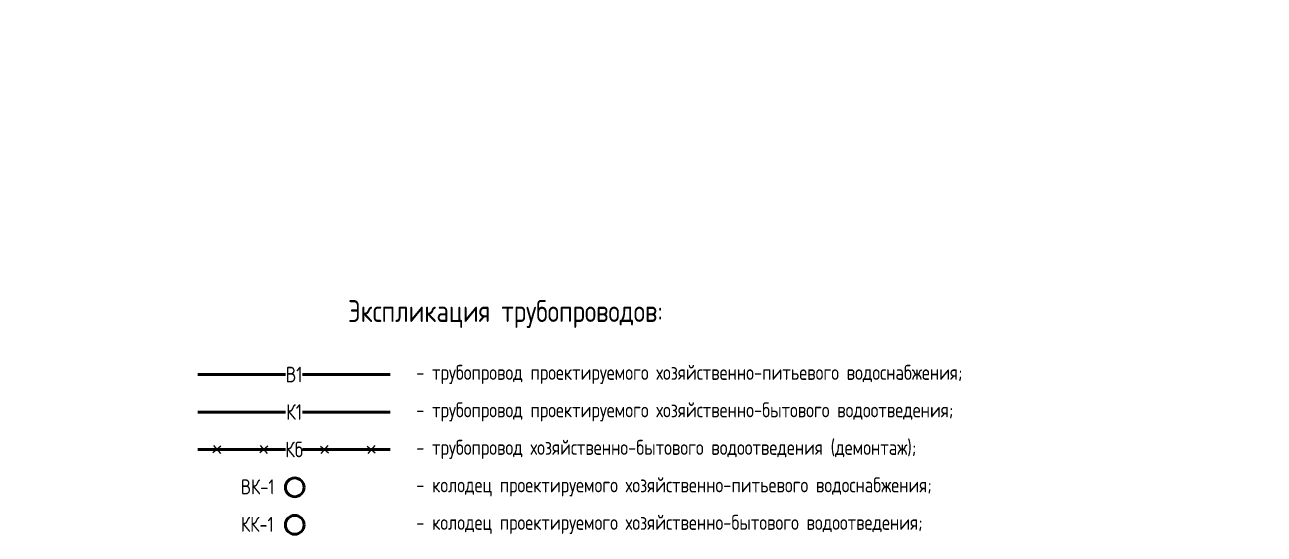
# Model space of a CAD drawing. Header units: millimetres. Extents: x 5199580236 to 5206480996, y 4925946133 to 4926415281.
# Drawn here: x 5202805011 to 5202904236, y 4926174571 to 4926215324 of the extents above; entities that cross this region are included whole.
import ezdxf
from ezdxf import colors
from ezdxf.entities.mleader import LeaderData, LeaderLine
from ezdxf.math import Vec2, Vec3

# ---------------------------------------------------------------- set-up
doc = ezdxf.new("R2010")
doc.units = ezdxf.units.MM
for name, color, linetype, lineweight in [('!В1', 150, 'Continuous', 50), ('!К1', 30, 'Continuous', 50), ('!К1_Метки', 30, 'Continuous', 5), ('Text blocks_Ном._пера__28', 7, 'Continuous', 13)]:
    doc.layers.add(name, color=color, linetype=linetype, lineweight=lineweight)
doc.styles.add('GOST 2.304', font='GOST_0.TTF')
doc.styles.get("Standard").update_dxf_attribs({"font": 'GOST_0.TTF'})

# ---------------------------------------------------------------- blocks, each defined once
blk = doc.blocks.new('_None')

msp = doc.modelspace()

# ---------------------------------------------------------------- linework, layer by layer
at = {"layer": '!В1'}
msp.add_line((5202834273.968884, 4926187347.159359), (5202818869.111965, 4926187347.159359), dxfattribs=at)
msp.add_circle((5202826622.950262, 4926178321.22794), 750, dxfattribs=at)
at = {"layer": '!К1'}
for p, q in [((5202834273.968884, 4926184347.159359), (5202818869.111965, 4926184347.159359)), ((5202834273.968884, 4926181347.159359), (5202818869.111965, 4926181347.159359))]:
    msp.add_line(p, q, dxfattribs=at)
msp.add_circle((5202826622.950262, 4926175321.22794), 750, dxfattribs=at)
for p, q in [((5202820710.551162, 4926181626.487176), (5202820074.799771, 4926181067.831542)), ((5202820113.347651, 4926181665.035054), (5202820672.003284, 4926181029.283665)), ((5202824459.963215, 4926181626.487176), (5202823824.211824, 4926181067.831542)), ((5202823862.759704, 4926181665.035054), (5202824421.415338, 4926181029.283665)), ((5202828683.117634, 4926181626.487176), (5202829318.869024, 4926181067.831542)), ((5202829280.321145, 4926181665.035054), (5202828721.665511, 4926181029.283665)), ((5202832432.529687, 4926181626.487176), (5202833068.281077, 4926181067.831542)), ((5202833029.733198, 4926181665.035054), (5202832471.077564, 4926181029.283665))]:
    msp.add_line(p, q)

# ---------------------------------------------------------------- texts
at = {"layer": 'Text blocks_Ном._пера__28', "style": 'GOST 2.304'}
for s, height, p in [('Экспликация трубопроводов:', 1750, (5202830889.11404, 4926191548.756076, 148500)), ('- трубопровод проектируемого хозяйственно-питьевого водоснабжения;', 1200, (5202836345.355395, 4926186917.927548, 148500)), ('- трубопровод проектируемого хозяйственно-бытового водоотведения;', 1200, (5202836345.355395, 4926183917.927548, 148500)), ('- трубопровод хозяйственно-бытового водоотведения (демонтаж);', 1200, (5202836345.355395, 4926180917.927548, 148500)), ('- колодец проектируемого хозяйственно-питьевого водоснабжения;', 1200, (5202836345.355395, 4926177917.927548, 148500)), ('ВК-1', 1200, (5202822308.587907, 4926177760.296083, 71901)), ('- колодец проектируемого хозяйственно-бытового водоотведения;', 1200, (5202836345.355395, 4926174917.927548, 148500)), ('КК-1', 1200, (5202822308.587907, 4926174760.296083, 71901))]:
    msp.add_text(s, height=height, dxfattribs=at).set_placement(p)

# ---------------------------------------------------------------- leaders
at = {"layer": '!К1_Метки'}
ml = msp.add_multileader_mtext('Standard', dxfattribs=at)
ml.set_content('{\\C256;Врезка К1 %%C200 в сущ. К1 %%C200}', color=5, style='GOST 2.304')
ml.set_leader_properties(lineweight=-3)
ml.set_arrow_properties(name='NONE')
ml.build(insert=Vec2(0, 0))
ml.multileader.update_dxf_attribs({"text_left_attachment_type": 6, "text_right_attachment_type": 6, "dogleg_length": 1, "arrow_head_size": 1250, "scale": 500})
ctx = ml.context
ctx.base_point, ctx.scale, ctx.char_height, ctx.arrow_head_size, ctx.landing_gap_size, ctx.plane_origin = Vec3(5203058474.473223, 4926213691.105503, 63000), 500, 1250, 1250, 900, Vec3(5203055013.034648, 4926200655.270614, 63000)
ctx.left_attachment, ctx.right_attachment, ctx.text_align_type = 6, 6, 1
notes = []
notes.append((ctx, [(0, (1, 1, 0), (5203058374.625457, 4926213691.105503, 63000), (1, 0), 99.847766, [(1, [(5203046276.183373, 4926215324.438235, 63000)], 0, [])])]))
ctx.mtext.insert, ctx.mtext.width, ctx.mtext.defined_height, ctx.mtext.alignment, ctx.mtext.flow_direction = Vec3(5203063180.723223, 4926215191.105503, 63000), 8725.13333688, 2860.43425, 2, 5
for ctx, leaders in notes:
    for number, flags, end, landing, length, lines in leaders:
        leader = LeaderData()
        leader.index, (leader.has_last_leader_line, leader.has_dogleg_vector, leader.attachment_direction) = number, flags
        leader.last_leader_point, leader.dogleg_vector, leader.dogleg_length = Vec3(end), Vec3(landing), length
        for number, points, colour, breaks in lines:
            line = LeaderLine()
            line.index, line.vertices, line.color, line.breaks = number, Vec3.list(points), colors.encode_raw_color(colour), breaks
            leader.lines.append(line)
        ctx.leaders.append(leader)

# ---------------------------------------------------------------- next in the draw order: texts
at = {"lineweight": 5, "char_height": 1250, "attachment_point": 5, "bg_fill": 3, "box_fill_scale": 1.2, "bg_fill_color": 256, "bg_fill_transparency": 0}
for s, insert in [('В1', (5202826571.540424, 4926187347.159359)), ('К1', (5202826571.540424, 4926184347.159359)), ('Кб', (5202826571.540424, 4926181347.159359))]:
    msp.add_mtext_dynamic_manual_height_columns(s, width=832.85083008, gutter_width=12.5, heights=[0], dxfattribs=dict(at, insert=insert))

doc.saveas('drawing.dxf')
